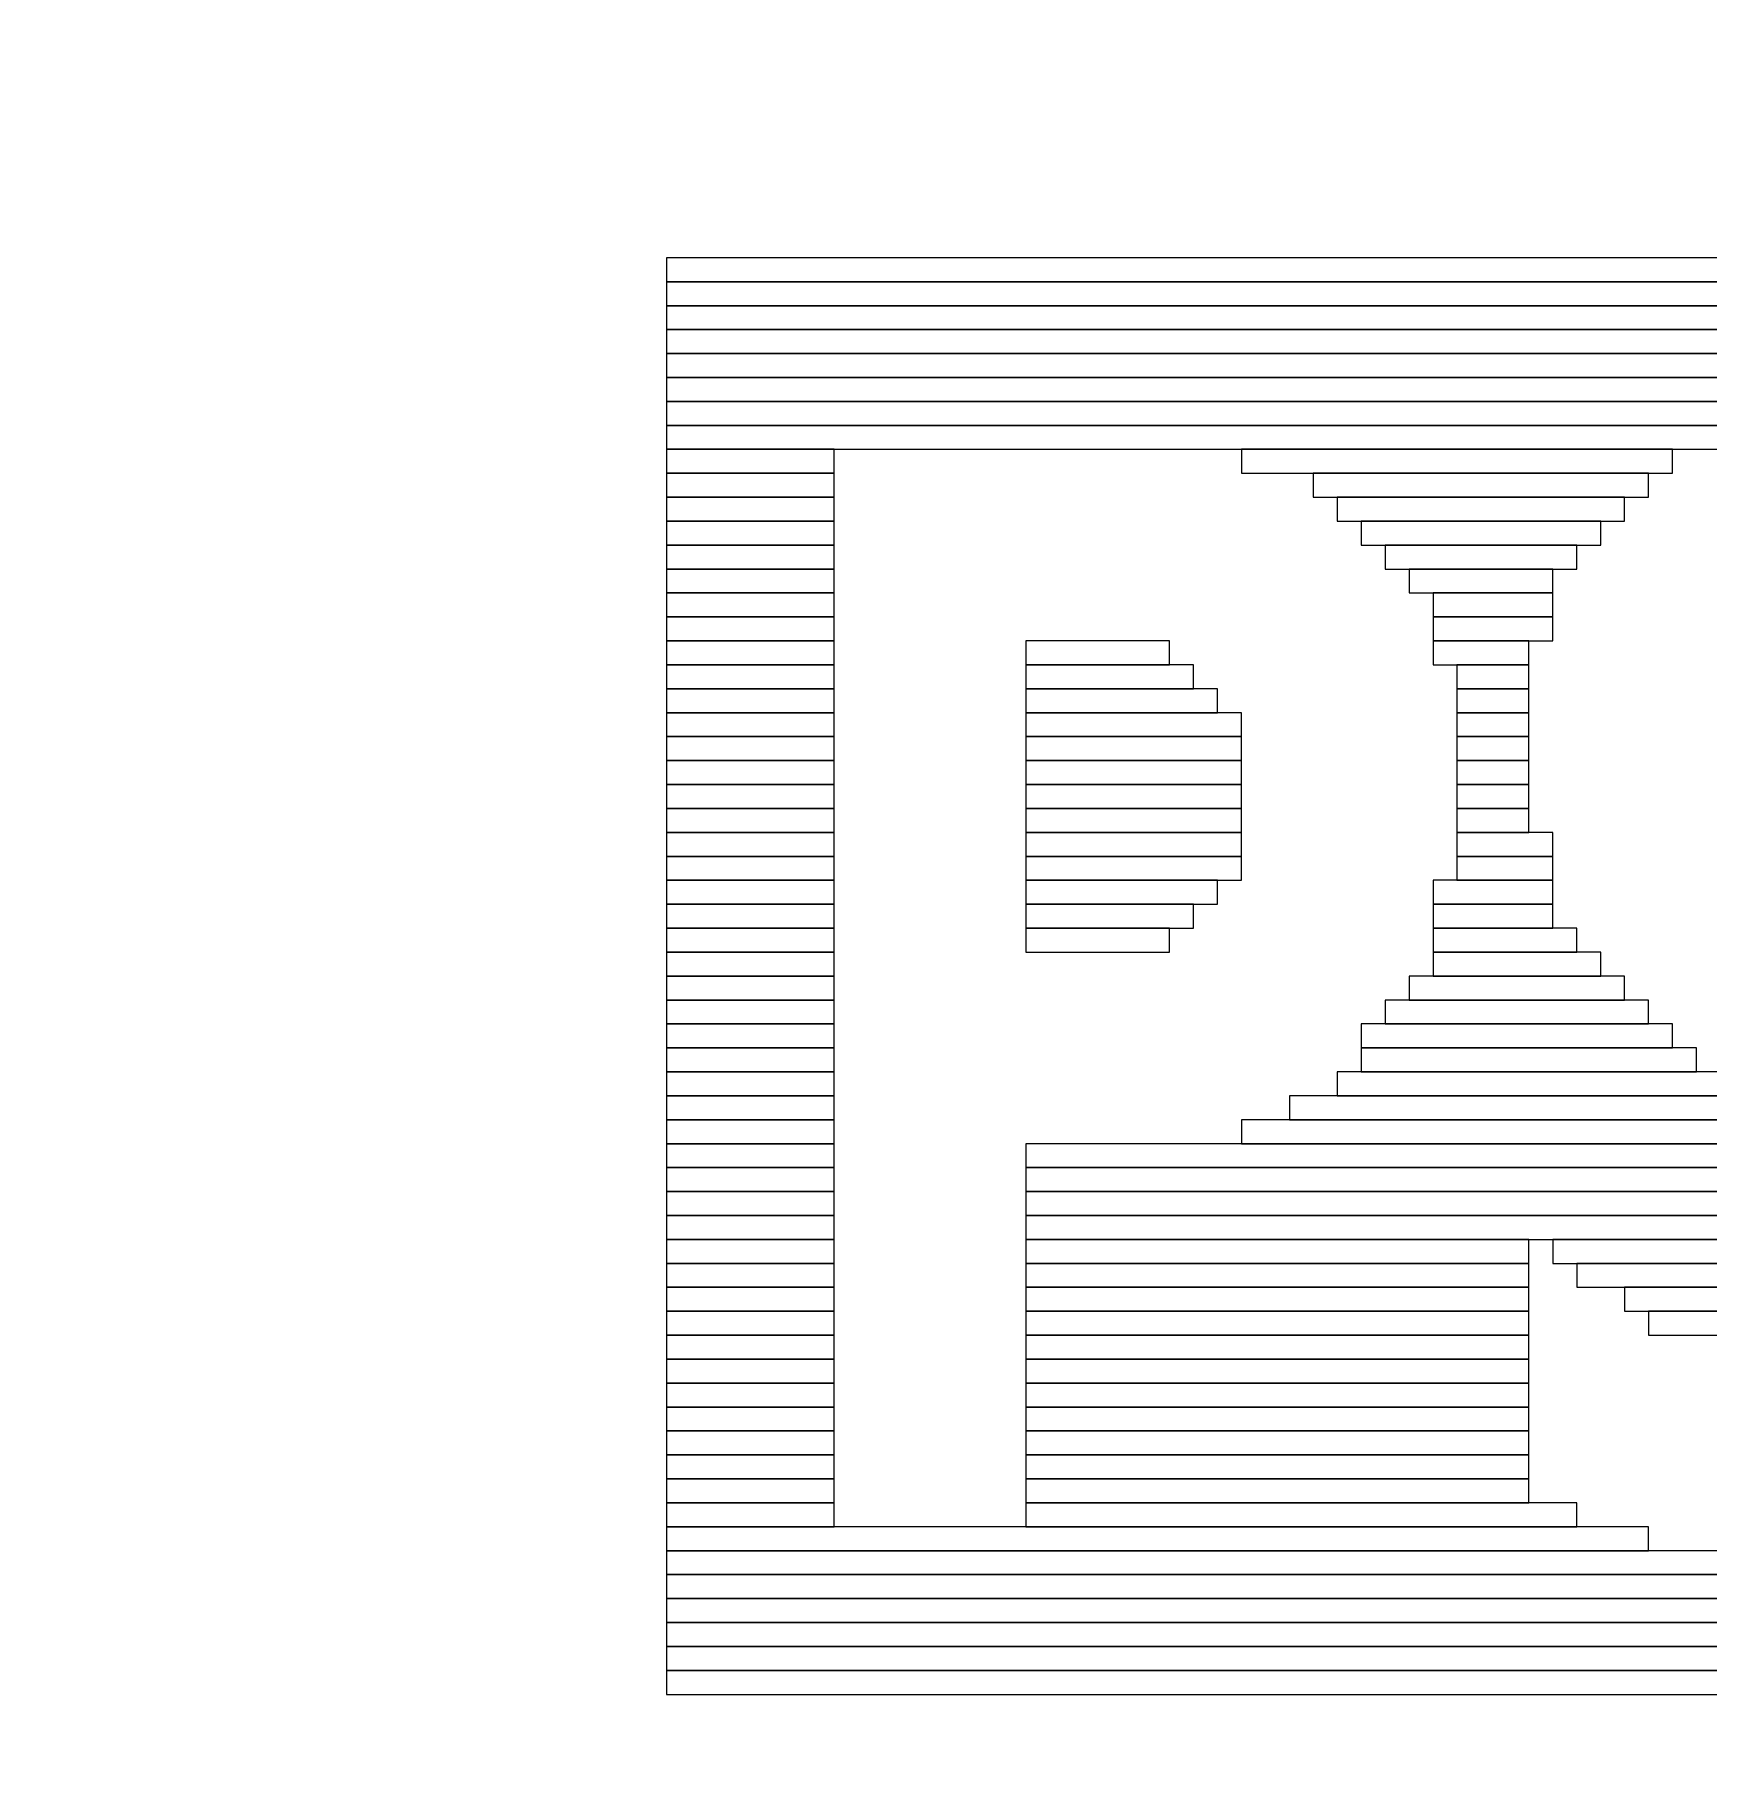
# Model space of a CAD drawing. Header units: millimetres. Extents: x -86 to 67, y -55 to 52.
# Drawn here: x -21.005 to -19.229, y -42.717 to -40.887 of the extents above; entities that cross this region are included whole.
import ezdxf

# ---------------------------------------------------------------- set-up
doc = ezdxf.new("R2010")
doc.units = ezdxf.units.MM
doc.header["$MEASUREMENT"] = 0
doc.layers.add('BG_OUTLINE', color=7, linetype='Continuous')
doc.layers.add('MA_PEN3', color=7, linetype='Continuous')

msp = doc.modelspace()

# ---------------------------------------------------------------- linework, layer by layer
at = {"layer": 'BG_OUTLINE', "color": 3, "lineweight": 9}
msp.add_open_spline([(-60.0926, 34.7331), (-60.0926, 34.7331), (63.7724, 34.7331), (63.7724, 34.7331), (63.7724, 34.7331), (64.585, 34.7336), (65.3646, 34.4113), (65.9396, 33.837), (65.9396, 33.837), (66.5146, 33.2627), (66.8379, 32.4797), (66.8384, 31.667), (66.8384, 31.667), (66.8384, 31.667), (66.8412, -52.28), (66.8412, -52.28), (66.8412, -52.28), (66.8412, -52.28), (66.8384, -52.1933), (66.8384, -52.1933), (66.8384, -52.1933), (66.8389, -53.006), (66.5166, -53.7856), (65.9424, -54.3606), (65.9424, -54.3606), (65.3681, -54.9356), (64.585, -55.2589), (63.7724, -55.2594), (63.7724, -55.2594), (63.7724, -55.2594), (-60.1869, -55.2594), (-60.1869, -55.2594), (-60.1869, -55.2594), (-60.1869, -55.2594), (-60.0853, -55.2518), (-60.0853, -55.2518), (-60.0853, -55.2518), (-60.8979, -55.2523), (-61.6775, -54.9299), (-62.2525, -54.3557), (-62.2525, -54.3557), (-62.8275, -53.7814), (-63.1508, -52.9984), (-63.1513, -52.1857), (-63.1513, -52.1857), (-63.1513, -52.1857), (-63.1587, 31.667), (-63.1587, 31.667), (-63.1587, 31.667), (-63.1592, 32.4797), (-62.8369, 33.2593), (-62.2626, 33.8343), (-62.2626, 33.8343), (-61.6883, 34.4093), (-60.9053, 34.7326), (-60.0926, 34.7331)], degree=3, knots=[0, 0, 0, 0, 0.071429, 0.071429, 0.071429, 0.071429, 0.142857, 0.142857, 0.142857, 0.142857, 0.214286, 0.214286, 0.214286, 0.214286, 0.285714, 0.285714, 0.285714, 0.285714, 0.357143, 0.357143, 0.357143, 0.357143, 0.428571, 0.428571, 0.428571, 0.428571, 0.5, 0.5, 0.5, 0.5, 0.571429, 0.571429, 0.571429, 0.571429, 0.642857, 0.642857, 0.642857, 0.642857, 0.714286, 0.714286, 0.714286, 0.714286, 0.785714, 0.785714, 0.785714, 0.785714, 0.857143, 0.857143, 0.857143, 0.857143, 0.928571, 0.928571, 0.928571, 0.928571, 1, 1, 1, 1], dxfattribs=at)
at = {"layer": 'MA_PEN3', "color": 5, "lineweight": 9}
for points in [[(-20.3343, -41.1497), (-20.3343, -41.1497), (-20.3343, -41.1243), (-20.3343, -41.1243), (-20.3343, -41.1243), (-20.3343, -41.1243), (-15.2797, -41.1243), (-15.2797, -41.1243), (-15.2797, -41.1243), (-15.2797, -41.1243), (-15.2797, -41.1497), (-15.2797, -41.1497), (-15.2797, -41.1497), (-15.2797, -41.1497), (-20.3343, -41.1497), (-20.3343, -41.1497)], [(-20.3343, -41.1751), (-20.3343, -41.1751), (-20.3343, -41.1497), (-20.3343, -41.1497), (-20.3343, -41.1497), (-20.3343, -41.1497), (-15.2797, -41.1497), (-15.2797, -41.1497), (-15.2797, -41.1497), (-15.2797, -41.1497), (-15.2797, -41.1751), (-15.2797, -41.1751), (-15.2797, -41.1751), (-15.2797, -41.1751), (-20.3343, -41.1751), (-20.3343, -41.1751)], [(-20.3343, -41.2005), (-20.3343, -41.2005), (-20.3343, -41.1751), (-20.3343, -41.1751), (-20.3343, -41.1751), (-20.3343, -41.1751), (-15.2797, -41.1751), (-15.2797, -41.1751), (-15.2797, -41.1751), (-15.2797, -41.1751), (-15.2797, -41.2005), (-15.2797, -41.2005), (-15.2797, -41.2005), (-15.2797, -41.2005), (-20.3343, -41.2005), (-20.3343, -41.2005)], [(-20.3343, -41.2259), (-20.3343, -41.2259), (-20.3343, -41.2005), (-20.3343, -41.2005), (-20.3343, -41.2005), (-20.3343, -41.2005), (-15.2797, -41.2005), (-15.2797, -41.2005), (-15.2797, -41.2005), (-15.2797, -41.2005), (-15.2797, -41.2259), (-15.2797, -41.2259), (-15.2797, -41.2259), (-15.2797, -41.2259), (-20.3343, -41.2259), (-20.3343, -41.2259)], [(-20.3343, -41.2513), (-20.3343, -41.2513), (-20.3343, -41.2259), (-20.3343, -41.2259), (-20.3343, -41.2259), (-20.3343, -41.2259), (-15.2797, -41.2259), (-15.2797, -41.2259), (-15.2797, -41.2259), (-15.2797, -41.2259), (-15.2797, -41.2513), (-15.2797, -41.2513), (-15.2797, -41.2513), (-15.2797, -41.2513), (-20.3343, -41.2513), (-20.3343, -41.2513)], [(-20.3343, -41.2767), (-20.3343, -41.2767), (-20.3343, -41.2513), (-20.3343, -41.2513), (-20.3343, -41.2513), (-20.3343, -41.2513), (-15.2797, -41.2513), (-15.2797, -41.2513), (-15.2797, -41.2513), (-15.2797, -41.2513), (-15.2797, -41.2767), (-15.2797, -41.2767), (-15.2797, -41.2767), (-15.2797, -41.2767), (-20.3343, -41.2767), (-20.3343, -41.2767)], [(-20.3343, -41.3021), (-20.3343, -41.3021), (-20.3343, -41.2767), (-20.3343, -41.2767), (-20.3343, -41.2767), (-20.3343, -41.2767), (-15.2797, -41.2767), (-15.2797, -41.2767), (-15.2797, -41.2767), (-15.2797, -41.2767), (-15.2797, -41.3021), (-15.2797, -41.3021), (-15.2797, -41.3021), (-15.2797, -41.3021), (-20.3343, -41.3021), (-20.3343, -41.3021)], [(-20.3343, -41.3275), (-20.3343, -41.3275), (-20.3343, -41.3021), (-20.3343, -41.3021), (-20.3343, -41.3021), (-20.3343, -41.3021), (-19.1913, -41.3021), (-19.1913, -41.3021), (-19.1913, -41.3021), (-19.1913, -41.3021), (-19.1913, -41.3275), (-19.1913, -41.3275), (-19.1913, -41.3275), (-19.1913, -41.3275), (-20.3343, -41.3275), (-20.3343, -41.3275)], [(-20.3343, -41.3529), (-20.3343, -41.3529), (-20.3343, -41.3275), (-20.3343, -41.3275), (-20.3343, -41.3275), (-20.3343, -41.3275), (-20.1565, -41.3275), (-20.1565, -41.3275), (-20.1565, -41.3275), (-20.1565, -41.3275), (-20.1565, -41.3529), (-20.1565, -41.3529), (-20.1565, -41.3529), (-20.1565, -41.3529), (-20.3343, -41.3529), (-20.3343, -41.3529)], [(-19.7247, -41.3529), (-19.7247, -41.3529), (-19.7247, -41.3275), (-19.7247, -41.3275), (-19.7247, -41.3275), (-19.7247, -41.3275), (-19.2675, -41.3275), (-19.2675, -41.3275), (-19.2675, -41.3275), (-19.2675, -41.3275), (-19.2675, -41.3529), (-19.2675, -41.3529), (-19.2675, -41.3529), (-19.2675, -41.3529), (-19.7247, -41.3529), (-19.7247, -41.3529)], [(-20.3343, -41.3783), (-20.3343, -41.3783), (-20.3343, -41.3529), (-20.3343, -41.3529), (-20.3343, -41.3529), (-20.3343, -41.3529), (-20.1565, -41.3529), (-20.1565, -41.3529), (-20.1565, -41.3529), (-20.1565, -41.3529), (-20.1565, -41.3783), (-20.1565, -41.3783), (-20.1565, -41.3783), (-20.1565, -41.3783), (-20.3343, -41.3783), (-20.3343, -41.3783)], [(-19.6485, -41.3783), (-19.6485, -41.3783), (-19.6485, -41.3529), (-19.6485, -41.3529), (-19.6485, -41.3529), (-19.6485, -41.3529), (-19.2929, -41.3529), (-19.2929, -41.3529), (-19.2929, -41.3529), (-19.2929, -41.3529), (-19.2929, -41.3783), (-19.2929, -41.3783), (-19.2929, -41.3783), (-19.2929, -41.3783), (-19.6485, -41.3783), (-19.6485, -41.3783)], [(-20.3343, -41.4037), (-20.3343, -41.4037), (-20.3343, -41.3783), (-20.3343, -41.3783), (-20.3343, -41.3783), (-20.3343, -41.3783), (-20.1565, -41.3783), (-20.1565, -41.3783), (-20.1565, -41.3783), (-20.1565, -41.3783), (-20.1565, -41.4037), (-20.1565, -41.4037), (-20.1565, -41.4037), (-20.1565, -41.4037), (-20.3343, -41.4037), (-20.3343, -41.4037)], [(-19.6231, -41.4037), (-19.6231, -41.4037), (-19.6231, -41.3783), (-19.6231, -41.3783), (-19.6231, -41.3783), (-19.6231, -41.3783), (-19.3183, -41.3783), (-19.3183, -41.3783), (-19.3183, -41.3783), (-19.3183, -41.3783), (-19.3183, -41.4037), (-19.3183, -41.4037), (-19.3183, -41.4037), (-19.3183, -41.4037), (-19.6231, -41.4037), (-19.6231, -41.4037)], [(-20.3343, -41.4291), (-20.3343, -41.4291), (-20.3343, -41.4037), (-20.3343, -41.4037), (-20.3343, -41.4037), (-20.3343, -41.4037), (-20.1565, -41.4037), (-20.1565, -41.4037), (-20.1565, -41.4037), (-20.1565, -41.4037), (-20.1565, -41.4291), (-20.1565, -41.4291), (-20.1565, -41.4291), (-20.1565, -41.4291), (-20.3343, -41.4291), (-20.3343, -41.4291)], [(-19.5977, -41.4291), (-19.5977, -41.4291), (-19.5977, -41.4037), (-19.5977, -41.4037), (-19.5977, -41.4037), (-19.5977, -41.4037), (-19.3437, -41.4037), (-19.3437, -41.4037), (-19.3437, -41.4037), (-19.3437, -41.4037), (-19.3437, -41.4291), (-19.3437, -41.4291), (-19.3437, -41.4291), (-19.3437, -41.4291), (-19.5977, -41.4291), (-19.5977, -41.4291)], [(-20.3343, -41.4545), (-20.3343, -41.4545), (-20.3343, -41.4291), (-20.3343, -41.4291), (-20.3343, -41.4291), (-20.3343, -41.4291), (-20.1565, -41.4291), (-20.1565, -41.4291), (-20.1565, -41.4291), (-20.1565, -41.4291), (-20.1565, -41.4545), (-20.1565, -41.4545), (-20.1565, -41.4545), (-20.1565, -41.4545), (-20.3343, -41.4545), (-20.3343, -41.4545)], [(-19.5723, -41.4545), (-19.5723, -41.4545), (-19.5723, -41.4291), (-19.5723, -41.4291), (-19.5723, -41.4291), (-19.5723, -41.4291), (-19.3691, -41.4291), (-19.3691, -41.4291), (-19.3691, -41.4291), (-19.3691, -41.4291), (-19.3691, -41.4545), (-19.3691, -41.4545), (-19.3691, -41.4545), (-19.3691, -41.4545), (-19.5723, -41.4545), (-19.5723, -41.4545)], [(-20.3343, -41.4799), (-20.3343, -41.4799), (-20.3343, -41.4545), (-20.3343, -41.4545), (-20.3343, -41.4545), (-20.3343, -41.4545), (-20.1565, -41.4545), (-20.1565, -41.4545), (-20.1565, -41.4545), (-20.1565, -41.4545), (-20.1565, -41.4799), (-20.1565, -41.4799), (-20.1565, -41.4799), (-20.1565, -41.4799), (-20.3343, -41.4799), (-20.3343, -41.4799)], [(-19.5469, -41.4799), (-19.5469, -41.4799), (-19.5469, -41.4545), (-19.5469, -41.4545), (-19.5469, -41.4545), (-19.5469, -41.4545), (-19.3945, -41.4545), (-19.3945, -41.4545), (-19.3945, -41.4545), (-19.3945, -41.4545), (-19.3945, -41.4799), (-19.3945, -41.4799), (-19.3945, -41.4799), (-19.3945, -41.4799), (-19.5469, -41.4799), (-19.5469, -41.4799)], [(-20.3343, -41.5053), (-20.3343, -41.5053), (-20.3343, -41.4799), (-20.3343, -41.4799), (-20.3343, -41.4799), (-20.3343, -41.4799), (-20.1565, -41.4799), (-20.1565, -41.4799), (-20.1565, -41.4799), (-20.1565, -41.4799), (-20.1565, -41.5053), (-20.1565, -41.5053), (-20.1565, -41.5053), (-20.1565, -41.5053), (-20.3343, -41.5053), (-20.3343, -41.5053)], [(-19.5215, -41.5053), (-19.5215, -41.5053), (-19.5215, -41.4799), (-19.5215, -41.4799), (-19.5215, -41.4799), (-19.5215, -41.4799), (-19.3945, -41.4799), (-19.3945, -41.4799), (-19.3945, -41.4799), (-19.3945, -41.4799), (-19.3945, -41.5053), (-19.3945, -41.5053), (-19.3945, -41.5053), (-19.3945, -41.5053), (-19.5215, -41.5053), (-19.5215, -41.5053)], [(-20.3343, -41.5307), (-20.3343, -41.5307), (-20.3343, -41.5053), (-20.3343, -41.5053), (-20.3343, -41.5053), (-20.3343, -41.5053), (-20.1565, -41.5053), (-20.1565, -41.5053), (-20.1565, -41.5053), (-20.1565, -41.5053), (-20.1565, -41.5307), (-20.1565, -41.5307), (-20.1565, -41.5307), (-20.1565, -41.5307), (-20.3343, -41.5307), (-20.3343, -41.5307)], [(-19.5215, -41.5307), (-19.5215, -41.5307), (-19.5215, -41.5053), (-19.5215, -41.5053), (-19.5215, -41.5053), (-19.5215, -41.5053), (-19.3945, -41.5053), (-19.3945, -41.5053), (-19.3945, -41.5053), (-19.3945, -41.5053), (-19.3945, -41.5307), (-19.3945, -41.5307), (-19.3945, -41.5307), (-19.3945, -41.5307), (-19.5215, -41.5307), (-19.5215, -41.5307)], [(-20.3343, -41.5561), (-20.3343, -41.5561), (-20.3343, -41.5307), (-20.3343, -41.5307), (-20.3343, -41.5307), (-20.3343, -41.5307), (-20.1565, -41.5307), (-20.1565, -41.5307), (-20.1565, -41.5307), (-20.1565, -41.5307), (-20.1565, -41.5561), (-20.1565, -41.5561), (-20.1565, -41.5561), (-20.1565, -41.5561), (-20.3343, -41.5561), (-20.3343, -41.5561)], [(-19.9533, -41.5561), (-19.9533, -41.5561), (-19.9533, -41.5307), (-19.9533, -41.5307), (-19.9533, -41.5307), (-19.9533, -41.5307), (-19.8009, -41.5307), (-19.8009, -41.5307), (-19.8009, -41.5307), (-19.8009, -41.5307), (-19.8009, -41.5561), (-19.8009, -41.5561), (-19.8009, -41.5561), (-19.8009, -41.5561), (-19.9533, -41.5561), (-19.9533, -41.5561)], [(-19.5215, -41.5561), (-19.5215, -41.5561), (-19.5215, -41.5307), (-19.5215, -41.5307), (-19.5215, -41.5307), (-19.5215, -41.5307), (-19.4199, -41.5307), (-19.4199, -41.5307), (-19.4199, -41.5307), (-19.4199, -41.5307), (-19.4199, -41.5561), (-19.4199, -41.5561), (-19.4199, -41.5561), (-19.4199, -41.5561), (-19.5215, -41.5561), (-19.5215, -41.5561)], [(-20.3343, -41.5815), (-20.3343, -41.5815), (-20.3343, -41.5561), (-20.3343, -41.5561), (-20.3343, -41.5561), (-20.3343, -41.5561), (-20.1565, -41.5561), (-20.1565, -41.5561), (-20.1565, -41.5561), (-20.1565, -41.5561), (-20.1565, -41.5815), (-20.1565, -41.5815), (-20.1565, -41.5815), (-20.1565, -41.5815), (-20.3343, -41.5815), (-20.3343, -41.5815)], [(-19.9533, -41.5815), (-19.9533, -41.5815), (-19.9533, -41.5561), (-19.9533, -41.5561), (-19.9533, -41.5561), (-19.9533, -41.5561), (-19.7755, -41.5561), (-19.7755, -41.5561), (-19.7755, -41.5561), (-19.7755, -41.5561), (-19.7755, -41.5815), (-19.7755, -41.5815), (-19.7755, -41.5815), (-19.7755, -41.5815), (-19.9533, -41.5815), (-19.9533, -41.5815)], [(-19.4961, -41.5815), (-19.4961, -41.5815), (-19.4961, -41.5561), (-19.4961, -41.5561), (-19.4961, -41.5561), (-19.4961, -41.5561), (-19.4199, -41.5561), (-19.4199, -41.5561), (-19.4199, -41.5561), (-19.4199, -41.5561), (-19.4199, -41.5815), (-19.4199, -41.5815), (-19.4199, -41.5815), (-19.4199, -41.5815), (-19.4961, -41.5815), (-19.4961, -41.5815)], [(-20.3343, -41.6069), (-20.3343, -41.6069), (-20.3343, -41.5815), (-20.3343, -41.5815), (-20.3343, -41.5815), (-20.3343, -41.5815), (-20.1565, -41.5815), (-20.1565, -41.5815), (-20.1565, -41.5815), (-20.1565, -41.5815), (-20.1565, -41.6069), (-20.1565, -41.6069), (-20.1565, -41.6069), (-20.1565, -41.6069), (-20.3343, -41.6069), (-20.3343, -41.6069)], [(-19.9533, -41.6069), (-19.9533, -41.6069), (-19.9533, -41.5815), (-19.9533, -41.5815), (-19.9533, -41.5815), (-19.9533, -41.5815), (-19.7501, -41.5815), (-19.7501, -41.5815), (-19.7501, -41.5815), (-19.7501, -41.5815), (-19.7501, -41.6069), (-19.7501, -41.6069), (-19.7501, -41.6069), (-19.7501, -41.6069), (-19.9533, -41.6069), (-19.9533, -41.6069)], [(-19.4961, -41.6069), (-19.4961, -41.6069), (-19.4961, -41.5815), (-19.4961, -41.5815), (-19.4961, -41.5815), (-19.4961, -41.5815), (-19.4199, -41.5815), (-19.4199, -41.5815), (-19.4199, -41.5815), (-19.4199, -41.5815), (-19.4199, -41.6069), (-19.4199, -41.6069), (-19.4199, -41.6069), (-19.4199, -41.6069), (-19.4961, -41.6069), (-19.4961, -41.6069)], [(-20.3343, -41.6323), (-20.3343, -41.6323), (-20.3343, -41.6069), (-20.3343, -41.6069), (-20.3343, -41.6069), (-20.3343, -41.6069), (-20.1565, -41.6069), (-20.1565, -41.6069), (-20.1565, -41.6069), (-20.1565, -41.6069), (-20.1565, -41.6323), (-20.1565, -41.6323), (-20.1565, -41.6323), (-20.1565, -41.6323), (-20.3343, -41.6323), (-20.3343, -41.6323)], [(-19.9533, -41.6323), (-19.9533, -41.6323), (-19.9533, -41.6069), (-19.9533, -41.6069), (-19.9533, -41.6069), (-19.9533, -41.6069), (-19.7247, -41.6069), (-19.7247, -41.6069), (-19.7247, -41.6069), (-19.7247, -41.6069), (-19.7247, -41.6323), (-19.7247, -41.6323), (-19.7247, -41.6323), (-19.7247, -41.6323), (-19.9533, -41.6323), (-19.9533, -41.6323)], [(-19.4961, -41.6323), (-19.4961, -41.6323), (-19.4961, -41.6069), (-19.4961, -41.6069), (-19.4961, -41.6069), (-19.4961, -41.6069), (-19.4199, -41.6069), (-19.4199, -41.6069), (-19.4199, -41.6069), (-19.4199, -41.6069), (-19.4199, -41.6323), (-19.4199, -41.6323), (-19.4199, -41.6323), (-19.4199, -41.6323), (-19.4961, -41.6323), (-19.4961, -41.6323)], [(-20.3343, -41.6577), (-20.3343, -41.6577), (-20.3343, -41.6323), (-20.3343, -41.6323), (-20.3343, -41.6323), (-20.3343, -41.6323), (-20.1565, -41.6323), (-20.1565, -41.6323), (-20.1565, -41.6323), (-20.1565, -41.6323), (-20.1565, -41.6577), (-20.1565, -41.6577), (-20.1565, -41.6577), (-20.1565, -41.6577), (-20.3343, -41.6577), (-20.3343, -41.6577)], [(-19.9533, -41.6577), (-19.9533, -41.6577), (-19.9533, -41.6323), (-19.9533, -41.6323), (-19.9533, -41.6323), (-19.9533, -41.6323), (-19.7247, -41.6323), (-19.7247, -41.6323), (-19.7247, -41.6323), (-19.7247, -41.6323), (-19.7247, -41.6577), (-19.7247, -41.6577), (-19.7247, -41.6577), (-19.7247, -41.6577), (-19.9533, -41.6577), (-19.9533, -41.6577)], [(-19.4961, -41.6577), (-19.4961, -41.6577), (-19.4961, -41.6323), (-19.4961, -41.6323), (-19.4961, -41.6323), (-19.4961, -41.6323), (-19.4199, -41.6323), (-19.4199, -41.6323), (-19.4199, -41.6323), (-19.4199, -41.6323), (-19.4199, -41.6577), (-19.4199, -41.6577), (-19.4199, -41.6577), (-19.4199, -41.6577), (-19.4961, -41.6577), (-19.4961, -41.6577)], [(-20.3343, -41.6831), (-20.3343, -41.6831), (-20.3343, -41.6577), (-20.3343, -41.6577), (-20.3343, -41.6577), (-20.3343, -41.6577), (-20.1565, -41.6577), (-20.1565, -41.6577), (-20.1565, -41.6577), (-20.1565, -41.6577), (-20.1565, -41.6831), (-20.1565, -41.6831), (-20.1565, -41.6831), (-20.1565, -41.6831), (-20.3343, -41.6831), (-20.3343, -41.6831)], [(-19.9533, -41.6831), (-19.9533, -41.6831), (-19.9533, -41.6577), (-19.9533, -41.6577), (-19.9533, -41.6577), (-19.9533, -41.6577), (-19.7247, -41.6577), (-19.7247, -41.6577), (-19.7247, -41.6577), (-19.7247, -41.6577), (-19.7247, -41.6831), (-19.7247, -41.6831), (-19.7247, -41.6831), (-19.7247, -41.6831), (-19.9533, -41.6831), (-19.9533, -41.6831)], [(-19.4961, -41.6831), (-19.4961, -41.6831), (-19.4961, -41.6577), (-19.4961, -41.6577), (-19.4961, -41.6577), (-19.4961, -41.6577), (-19.4199, -41.6577), (-19.4199, -41.6577), (-19.4199, -41.6577), (-19.4199, -41.6577), (-19.4199, -41.6831), (-19.4199, -41.6831), (-19.4199, -41.6831), (-19.4199, -41.6831), (-19.4961, -41.6831), (-19.4961, -41.6831)], [(-20.3343, -41.7085), (-20.3343, -41.7085), (-20.3343, -41.6831), (-20.3343, -41.6831), (-20.3343, -41.6831), (-20.3343, -41.6831), (-20.1565, -41.6831), (-20.1565, -41.6831), (-20.1565, -41.6831), (-20.1565, -41.6831), (-20.1565, -41.7085), (-20.1565, -41.7085), (-20.1565, -41.7085), (-20.1565, -41.7085), (-20.3343, -41.7085), (-20.3343, -41.7085)], [(-19.9533, -41.7085), (-19.9533, -41.7085), (-19.9533, -41.6831), (-19.9533, -41.6831), (-19.9533, -41.6831), (-19.9533, -41.6831), (-19.7247, -41.6831), (-19.7247, -41.6831), (-19.7247, -41.6831), (-19.7247, -41.6831), (-19.7247, -41.7085), (-19.7247, -41.7085), (-19.7247, -41.7085), (-19.7247, -41.7085), (-19.9533, -41.7085), (-19.9533, -41.7085)], [(-19.4961, -41.7085), (-19.4961, -41.7085), (-19.4961, -41.6831), (-19.4961, -41.6831), (-19.4961, -41.6831), (-19.4961, -41.6831), (-19.4199, -41.6831), (-19.4199, -41.6831), (-19.4199, -41.6831), (-19.4199, -41.6831), (-19.4199, -41.7085), (-19.4199, -41.7085), (-19.4199, -41.7085), (-19.4199, -41.7085), (-19.4961, -41.7085), (-19.4961, -41.7085)], [(-20.3343, -41.7339), (-20.3343, -41.7339), (-20.3343, -41.7085), (-20.3343, -41.7085), (-20.3343, -41.7085), (-20.3343, -41.7085), (-20.1565, -41.7085), (-20.1565, -41.7085), (-20.1565, -41.7085), (-20.1565, -41.7085), (-20.1565, -41.7339), (-20.1565, -41.7339), (-20.1565, -41.7339), (-20.1565, -41.7339), (-20.3343, -41.7339), (-20.3343, -41.7339)], [(-19.9533, -41.7339), (-19.9533, -41.7339), (-19.9533, -41.7085), (-19.9533, -41.7085), (-19.9533, -41.7085), (-19.9533, -41.7085), (-19.7247, -41.7085), (-19.7247, -41.7085), (-19.7247, -41.7085), (-19.7247, -41.7085), (-19.7247, -41.7339), (-19.7247, -41.7339), (-19.7247, -41.7339), (-19.7247, -41.7339), (-19.9533, -41.7339), (-19.9533, -41.7339)], [(-19.4961, -41.7339), (-19.4961, -41.7339), (-19.4961, -41.7085), (-19.4961, -41.7085), (-19.4961, -41.7085), (-19.4961, -41.7085), (-19.4199, -41.7085), (-19.4199, -41.7085), (-19.4199, -41.7085), (-19.4199, -41.7085), (-19.4199, -41.7339), (-19.4199, -41.7339), (-19.4199, -41.7339), (-19.4199, -41.7339), (-19.4961, -41.7339), (-19.4961, -41.7339)], [(-20.3343, -41.7593), (-20.3343, -41.7593), (-20.3343, -41.7339), (-20.3343, -41.7339), (-20.3343, -41.7339), (-20.3343, -41.7339), (-20.1565, -41.7339), (-20.1565, -41.7339), (-20.1565, -41.7339), (-20.1565, -41.7339), (-20.1565, -41.7593), (-20.1565, -41.7593), (-20.1565, -41.7593), (-20.1565, -41.7593), (-20.3343, -41.7593), (-20.3343, -41.7593)], [(-19.9533, -41.7593), (-19.9533, -41.7593), (-19.9533, -41.7339), (-19.9533, -41.7339), (-19.9533, -41.7339), (-19.9533, -41.7339), (-19.7247, -41.7339), (-19.7247, -41.7339), (-19.7247, -41.7339), (-19.7247, -41.7339), (-19.7247, -41.7593), (-19.7247, -41.7593), (-19.7247, -41.7593), (-19.7247, -41.7593), (-19.9533, -41.7593), (-19.9533, -41.7593)], [(-19.4961, -41.7593), (-19.4961, -41.7593), (-19.4961, -41.7339), (-19.4961, -41.7339), (-19.4961, -41.7339), (-19.4961, -41.7339), (-19.3945, -41.7339), (-19.3945, -41.7339), (-19.3945, -41.7339), (-19.3945, -41.7339), (-19.3945, -41.7593), (-19.3945, -41.7593), (-19.3945, -41.7593), (-19.3945, -41.7593), (-19.4961, -41.7593), (-19.4961, -41.7593)], [(-20.3343, -41.7847), (-20.3343, -41.7847), (-20.3343, -41.7593), (-20.3343, -41.7593), (-20.3343, -41.7593), (-20.3343, -41.7593), (-20.1565, -41.7593), (-20.1565, -41.7593), (-20.1565, -41.7593), (-20.1565, -41.7593), (-20.1565, -41.7847), (-20.1565, -41.7847), (-20.1565, -41.7847), (-20.1565, -41.7847), (-20.3343, -41.7847), (-20.3343, -41.7847)], [(-19.9533, -41.7847), (-19.9533, -41.7847), (-19.9533, -41.7593), (-19.9533, -41.7593), (-19.9533, -41.7593), (-19.9533, -41.7593), (-19.7247, -41.7593), (-19.7247, -41.7593), (-19.7247, -41.7593), (-19.7247, -41.7593), (-19.7247, -41.7847), (-19.7247, -41.7847), (-19.7247, -41.7847), (-19.7247, -41.7847), (-19.9533, -41.7847), (-19.9533, -41.7847)], [(-19.4961, -41.7847), (-19.4961, -41.7847), (-19.4961, -41.7593), (-19.4961, -41.7593), (-19.4961, -41.7593), (-19.4961, -41.7593), (-19.3945, -41.7593), (-19.3945, -41.7593), (-19.3945, -41.7593), (-19.3945, -41.7593), (-19.3945, -41.7847), (-19.3945, -41.7847), (-19.3945, -41.7847), (-19.3945, -41.7847), (-19.4961, -41.7847), (-19.4961, -41.7847)], [(-20.3343, -41.8101), (-20.3343, -41.8101), (-20.3343, -41.7847), (-20.3343, -41.7847), (-20.3343, -41.7847), (-20.3343, -41.7847), (-20.1565, -41.7847), (-20.1565, -41.7847), (-20.1565, -41.7847), (-20.1565, -41.7847), (-20.1565, -41.8101), (-20.1565, -41.8101), (-20.1565, -41.8101), (-20.1565, -41.8101), (-20.3343, -41.8101), (-20.3343, -41.8101)], [(-19.9533, -41.8101), (-19.9533, -41.8101), (-19.9533, -41.7847), (-19.9533, -41.7847), (-19.9533, -41.7847), (-19.9533, -41.7847), (-19.7501, -41.7847), (-19.7501, -41.7847), (-19.7501, -41.7847), (-19.7501, -41.7847), (-19.7501, -41.8101), (-19.7501, -41.8101), (-19.7501, -41.8101), (-19.7501, -41.8101), (-19.9533, -41.8101), (-19.9533, -41.8101)], [(-19.5215, -41.8101), (-19.5215, -41.8101), (-19.5215, -41.7847), (-19.5215, -41.7847), (-19.5215, -41.7847), (-19.5215, -41.7847), (-19.3945, -41.7847), (-19.3945, -41.7847), (-19.3945, -41.7847), (-19.3945, -41.7847), (-19.3945, -41.8101), (-19.3945, -41.8101), (-19.3945, -41.8101), (-19.3945, -41.8101), (-19.5215, -41.8101), (-19.5215, -41.8101)], [(-20.3343, -41.8355), (-20.3343, -41.8355), (-20.3343, -41.8101), (-20.3343, -41.8101), (-20.3343, -41.8101), (-20.3343, -41.8101), (-20.1565, -41.8101), (-20.1565, -41.8101), (-20.1565, -41.8101), (-20.1565, -41.8101), (-20.1565, -41.8355), (-20.1565, -41.8355), (-20.1565, -41.8355), (-20.1565, -41.8355), (-20.3343, -41.8355), (-20.3343, -41.8355)], [(-19.9533, -41.8355), (-19.9533, -41.8355), (-19.9533, -41.8101), (-19.9533, -41.8101), (-19.9533, -41.8101), (-19.9533, -41.8101), (-19.7755, -41.8101), (-19.7755, -41.8101), (-19.7755, -41.8101), (-19.7755, -41.8101), (-19.7755, -41.8355), (-19.7755, -41.8355), (-19.7755, -41.8355), (-19.7755, -41.8355), (-19.9533, -41.8355), (-19.9533, -41.8355)], [(-19.5215, -41.8355), (-19.5215, -41.8355), (-19.5215, -41.8101), (-19.5215, -41.8101), (-19.5215, -41.8101), (-19.5215, -41.8101), (-19.3945, -41.8101), (-19.3945, -41.8101), (-19.3945, -41.8101), (-19.3945, -41.8101), (-19.3945, -41.8355), (-19.3945, -41.8355), (-19.3945, -41.8355), (-19.3945, -41.8355), (-19.5215, -41.8355), (-19.5215, -41.8355)], [(-20.3343, -41.8609), (-20.3343, -41.8609), (-20.3343, -41.8355), (-20.3343, -41.8355), (-20.3343, -41.8355), (-20.3343, -41.8355), (-20.1565, -41.8355), (-20.1565, -41.8355), (-20.1565, -41.8355), (-20.1565, -41.8355), (-20.1565, -41.8609), (-20.1565, -41.8609), (-20.1565, -41.8609), (-20.1565, -41.8609), (-20.3343, -41.8609), (-20.3343, -41.8609)], [(-19.9533, -41.8609), (-19.9533, -41.8609), (-19.9533, -41.8355), (-19.9533, -41.8355), (-19.9533, -41.8355), (-19.9533, -41.8355), (-19.8009, -41.8355), (-19.8009, -41.8355), (-19.8009, -41.8355), (-19.8009, -41.8355), (-19.8009, -41.8609), (-19.8009, -41.8609), (-19.8009, -41.8609), (-19.8009, -41.8609), (-19.9533, -41.8609), (-19.9533, -41.8609)], [(-19.5215, -41.8609), (-19.5215, -41.8609), (-19.5215, -41.8355), (-19.5215, -41.8355), (-19.5215, -41.8355), (-19.5215, -41.8355), (-19.3691, -41.8355), (-19.3691, -41.8355), (-19.3691, -41.8355), (-19.3691, -41.8355), (-19.3691, -41.8609), (-19.3691, -41.8609), (-19.3691, -41.8609), (-19.3691, -41.8609), (-19.5215, -41.8609), (-19.5215, -41.8609)], [(-20.3343, -41.8863), (-20.3343, -41.8863), (-20.3343, -41.8609), (-20.3343, -41.8609), (-20.3343, -41.8609), (-20.3343, -41.8609), (-20.1565, -41.8609), (-20.1565, -41.8609), (-20.1565, -41.8609), (-20.1565, -41.8609), (-20.1565, -41.8863), (-20.1565, -41.8863), (-20.1565, -41.8863), (-20.1565, -41.8863), (-20.3343, -41.8863), (-20.3343, -41.8863)], [(-19.5215, -41.8863), (-19.5215, -41.8863), (-19.5215, -41.8609), (-19.5215, -41.8609), (-19.5215, -41.8609), (-19.5215, -41.8609), (-19.3437, -41.8609), (-19.3437, -41.8609), (-19.3437, -41.8609), (-19.3437, -41.8609), (-19.3437, -41.8863), (-19.3437, -41.8863), (-19.3437, -41.8863), (-19.3437, -41.8863), (-19.5215, -41.8863), (-19.5215, -41.8863)], [(-20.3343, -41.9117), (-20.3343, -41.9117), (-20.3343, -41.8863), (-20.3343, -41.8863), (-20.3343, -41.8863), (-20.3343, -41.8863), (-20.1565, -41.8863), (-20.1565, -41.8863), (-20.1565, -41.8863), (-20.1565, -41.8863), (-20.1565, -41.9117), (-20.1565, -41.9117), (-20.1565, -41.9117), (-20.1565, -41.9117), (-20.3343, -41.9117), (-20.3343, -41.9117)], [(-19.5469, -41.9117), (-19.5469, -41.9117), (-19.5469, -41.8863), (-19.5469, -41.8863), (-19.5469, -41.8863), (-19.5469, -41.8863), (-19.3183, -41.8863), (-19.3183, -41.8863), (-19.3183, -41.8863), (-19.3183, -41.8863), (-19.3183, -41.9117), (-19.3183, -41.9117), (-19.3183, -41.9117), (-19.3183, -41.9117), (-19.5469, -41.9117), (-19.5469, -41.9117)], [(-20.3343, -41.9371), (-20.3343, -41.9371), (-20.3343, -41.9117), (-20.3343, -41.9117), (-20.3343, -41.9117), (-20.3343, -41.9117), (-20.1565, -41.9117), (-20.1565, -41.9117), (-20.1565, -41.9117), (-20.1565, -41.9117), (-20.1565, -41.9371), (-20.1565, -41.9371), (-20.1565, -41.9371), (-20.1565, -41.9371), (-20.3343, -41.9371), (-20.3343, -41.9371)], [(-19.5723, -41.9371), (-19.5723, -41.9371), (-19.5723, -41.9117), (-19.5723, -41.9117), (-19.5723, -41.9117), (-19.5723, -41.9117), (-19.2929, -41.9117), (-19.2929, -41.9117), (-19.2929, -41.9117), (-19.2929, -41.9117), (-19.2929, -41.9371), (-19.2929, -41.9371), (-19.2929, -41.9371), (-19.2929, -41.9371), (-19.5723, -41.9371), (-19.5723, -41.9371)], [(-20.3343, -41.9625), (-20.3343, -41.9625), (-20.3343, -41.9371), (-20.3343, -41.9371), (-20.3343, -41.9371), (-20.3343, -41.9371), (-20.1565, -41.9371), (-20.1565, -41.9371), (-20.1565, -41.9371), (-20.1565, -41.9371), (-20.1565, -41.9625), (-20.1565, -41.9625), (-20.1565, -41.9625), (-20.1565, -41.9625), (-20.3343, -41.9625), (-20.3343, -41.9625)], [(-19.5977, -41.9625), (-19.5977, -41.9625), (-19.5977, -41.9371), (-19.5977, -41.9371), (-19.5977, -41.9371), (-19.5977, -41.9371), (-19.2675, -41.9371), (-19.2675, -41.9371), (-19.2675, -41.9371), (-19.2675, -41.9371), (-19.2675, -41.9625), (-19.2675, -41.9625), (-19.2675, -41.9625), (-19.2675, -41.9625), (-19.5977, -41.9625), (-19.5977, -41.9625)], [(-20.3343, -41.9879), (-20.3343, -41.9879), (-20.3343, -41.9625), (-20.3343, -41.9625), (-20.3343, -41.9625), (-20.3343, -41.9625), (-20.1565, -41.9625), (-20.1565, -41.9625), (-20.1565, -41.9625), (-20.1565, -41.9625), (-20.1565, -41.9879), (-20.1565, -41.9879), (-20.1565, -41.9879), (-20.1565, -41.9879), (-20.3343, -41.9879), (-20.3343, -41.9879)], [(-19.5977, -41.9879), (-19.5977, -41.9879), (-19.5977, -41.9625), (-19.5977, -41.9625), (-19.5977, -41.9625), (-19.5977, -41.9625), (-19.2421, -41.9625), (-19.2421, -41.9625), (-19.2421, -41.9625), (-19.2421, -41.9625), (-19.2421, -41.9879), (-19.2421, -41.9879), (-19.2421, -41.9879), (-19.2421, -41.9879), (-19.5977, -41.9879), (-19.5977, -41.9879)], [(-20.3343, -42.0133), (-20.3343, -42.0133), (-20.3343, -41.9879), (-20.3343, -41.9879), (-20.3343, -41.9879), (-20.3343, -41.9879), (-20.1565, -41.9879), (-20.1565, -41.9879), (-20.1565, -41.9879), (-20.1565, -41.9879), (-20.1565, -42.0133), (-20.1565, -42.0133), (-20.1565, -42.0133), (-20.1565, -42.0133), (-20.3343, -42.0133), (-20.3343, -42.0133)], [(-19.6231, -42.0133), (-19.6231, -42.0133), (-19.6231, -41.9879), (-19.6231, -41.9879), (-19.6231, -41.9879), (-19.6231, -41.9879), (-19.1913, -41.9879), (-19.1913, -41.9879), (-19.1913, -41.9879), (-19.1913, -41.9879), (-19.1913, -42.0133), (-19.1913, -42.0133), (-19.1913, -42.0133), (-19.1913, -42.0133), (-19.6231, -42.0133), (-19.6231, -42.0133)], [(-20.3343, -42.0387), (-20.3343, -42.0387), (-20.3343, -42.0133), (-20.3343, -42.0133), (-20.3343, -42.0133), (-20.3343, -42.0133), (-20.1565, -42.0133), (-20.1565, -42.0133), (-20.1565, -42.0133), (-20.1565, -42.0133), (-20.1565, -42.0387), (-20.1565, -42.0387), (-20.1565, -42.0387), (-20.1565, -42.0387), (-20.3343, -42.0387), (-20.3343, -42.0387)], [(-19.6739, -42.0387), (-19.6739, -42.0387), (-19.6739, -42.0133), (-19.6739, -42.0133), (-19.6739, -42.0133), (-19.6739, -42.0133), (-19.0897, -42.0133), (-19.0897, -42.0133), (-19.0897, -42.0133), (-19.0897, -42.0133), (-19.0897, -42.0387), (-19.0897, -42.0387), (-19.0897, -42.0387), (-19.0897, -42.0387), (-19.6739, -42.0387), (-19.6739, -42.0387)], [(-20.3343, -42.0641), (-20.3343, -42.0641), (-20.3343, -42.0387), (-20.3343, -42.0387), (-20.3343, -42.0387), (-20.3343, -42.0387), (-20.1565, -42.0387), (-20.1565, -42.0387), (-20.1565, -42.0387), (-20.1565, -42.0387), (-20.1565, -42.0641), (-20.1565, -42.0641), (-20.1565, -42.0641), (-20.1565, -42.0641), (-20.3343, -42.0641), (-20.3343, -42.0641)], [(-19.7247, -42.0641), (-19.7247, -42.0641), (-19.7247, -42.0387), (-19.7247, -42.0387), (-19.7247, -42.0387), (-19.7247, -42.0387), (-19.0643, -42.0387), (-19.0643, -42.0387), (-19.0643, -42.0387), (-19.0643, -42.0387), (-19.0643, -42.0641), (-19.0643, -42.0641), (-19.0643, -42.0641), (-19.0643, -42.0641), (-19.7247, -42.0641), (-19.7247, -42.0641)], [(-20.3343, -42.0895), (-20.3343, -42.0895), (-20.3343, -42.0641), (-20.3343, -42.0641), (-20.3343, -42.0641), (-20.3343, -42.0641), (-20.1565, -42.0641), (-20.1565, -42.0641), (-20.1565, -42.0641), (-20.1565, -42.0641), (-20.1565, -42.0895), (-20.1565, -42.0895), (-20.1565, -42.0895), (-20.1565, -42.0895), (-20.3343, -42.0895), (-20.3343, -42.0895)], [(-19.9533, -42.0895), (-19.9533, -42.0895), (-19.9533, -42.0641), (-19.9533, -42.0641), (-19.9533, -42.0641), (-19.9533, -42.0641), (-19.0389, -42.0641), (-19.0389, -42.0641), (-19.0389, -42.0641), (-19.0389, -42.0641), (-19.0389, -42.0895), (-19.0389, -42.0895), (-19.0389, -42.0895), (-19.0389, -42.0895), (-19.9533, -42.0895), (-19.9533, -42.0895)], [(-20.3343, -42.1149), (-20.3343, -42.1149), (-20.3343, -42.0895), (-20.3343, -42.0895), (-20.3343, -42.0895), (-20.3343, -42.0895), (-20.1565, -42.0895), (-20.1565, -42.0895), (-20.1565, -42.0895), (-20.1565, -42.0895), (-20.1565, -42.1149), (-20.1565, -42.1149), (-20.1565, -42.1149), (-20.1565, -42.1149), (-20.3343, -42.1149), (-20.3343, -42.1149)], [(-19.9533, -42.1149), (-19.9533, -42.1149), (-19.9533, -42.0895), (-19.9533, -42.0895), (-19.9533, -42.0895), (-19.9533, -42.0895), (-19.0389, -42.0895), (-19.0389, -42.0895), (-19.0389, -42.0895), (-19.0389, -42.0895), (-19.0389, -42.1149), (-19.0389, -42.1149), (-19.0389, -42.1149), (-19.0389, -42.1149), (-19.9533, -42.1149), (-19.9533, -42.1149)], [(-20.3343, -42.1403), (-20.3343, -42.1403), (-20.3343, -42.1149), (-20.3343, -42.1149), (-20.3343, -42.1149), (-20.3343, -42.1149), (-20.1565, -42.1149), (-20.1565, -42.1149), (-20.1565, -42.1149), (-20.1565, -42.1149), (-20.1565, -42.1403), (-20.1565, -42.1403), (-20.1565, -42.1403), (-20.1565, -42.1403), (-20.3343, -42.1403), (-20.3343, -42.1403)], [(-19.9533, -42.1403), (-19.9533, -42.1403), (-19.9533, -42.1149), (-19.9533, -42.1149), (-19.9533, -42.1149), (-19.9533, -42.1149), (-19.0389, -42.1149), (-19.0389, -42.1149), (-19.0389, -42.1149), (-19.0389, -42.1149), (-19.0389, -42.1403), (-19.0389, -42.1403), (-19.0389, -42.1403), (-19.0389, -42.1403), (-19.9533, -42.1403), (-19.9533, -42.1403)], [(-20.3343, -42.1657), (-20.3343, -42.1657), (-20.3343, -42.1403), (-20.3343, -42.1403), (-20.3343, -42.1403), (-20.3343, -42.1403), (-20.1565, -42.1403), (-20.1565, -42.1403), (-20.1565, -42.1403), (-20.1565, -42.1403), (-20.1565, -42.1657), (-20.1565, -42.1657), (-20.1565, -42.1657), (-20.1565, -42.1657), (-20.3343, -42.1657), (-20.3343, -42.1657)], [(-19.9533, -42.1657), (-19.9533, -42.1657), (-19.9533, -42.1403), (-19.9533, -42.1403), (-19.9533, -42.1403), (-19.9533, -42.1403), (-19.0135, -42.1403), (-19.0135, -42.1403), (-19.0135, -42.1403), (-19.0135, -42.1403), (-19.0135, -42.1657), (-19.0135, -42.1657), (-19.0135, -42.1657), (-19.0135, -42.1657), (-19.9533, -42.1657), (-19.9533, -42.1657)], [(-20.3343, -42.1911), (-20.3343, -42.1911), (-20.3343, -42.1657), (-20.3343, -42.1657), (-20.3343, -42.1657), (-20.3343, -42.1657), (-20.1565, -42.1657), (-20.1565, -42.1657), (-20.1565, -42.1657), (-20.1565, -42.1657), (-20.1565, -42.1911), (-20.1565, -42.1911), (-20.1565, -42.1911), (-20.1565, -42.1911), (-20.3343, -42.1911), (-20.3343, -42.1911)], [(-19.9533, -42.1911), (-19.9533, -42.1911), (-19.9533, -42.1657), (-19.9533, -42.1657), (-19.9533, -42.1657), (-19.9533, -42.1657), (-19.4199, -42.1657), (-19.4199, -42.1657), (-19.4199, -42.1657), (-19.4199, -42.1657), (-19.4199, -42.1911), (-19.4199, -42.1911), (-19.4199, -42.1911), (-19.4199, -42.1911), (-19.9533, -42.1911), (-19.9533, -42.1911)], [(-19.3945, -42.1911), (-19.3945, -42.1911), (-19.3945, -42.1657), (-19.3945, -42.1657), (-19.3945, -42.1657), (-19.3945, -42.1657), (-19.0135, -42.1657), (-19.0135, -42.1657), (-19.0135, -42.1657), (-19.0135, -42.1657), (-19.0135, -42.1911), (-19.0135, -42.1911), (-19.0135, -42.1911), (-19.0135, -42.1911), (-19.3945, -42.1911), (-19.3945, -42.1911)], [(-20.3343, -42.2165), (-20.3343, -42.2165), (-20.3343, -42.1911), (-20.3343, -42.1911), (-20.3343, -42.1911), (-20.3343, -42.1911), (-20.1565, -42.1911), (-20.1565, -42.1911), (-20.1565, -42.1911), (-20.1565, -42.1911), (-20.1565, -42.2165), (-20.1565, -42.2165), (-20.1565, -42.2165), (-20.1565, -42.2165), (-20.3343, -42.2165), (-20.3343, -42.2165)], [(-19.9533, -42.2165), (-19.9533, -42.2165), (-19.9533, -42.1911), (-19.9533, -42.1911), (-19.9533, -42.1911), (-19.9533, -42.1911), (-19.4199, -42.1911), (-19.4199, -42.1911), (-19.4199, -42.1911), (-19.4199, -42.1911), (-19.4199, -42.2165), (-19.4199, -42.2165), (-19.4199, -42.2165), (-19.4199, -42.2165), (-19.9533, -42.2165), (-19.9533, -42.2165)], [(-19.3691, -42.2165), (-19.3691, -42.2165), (-19.3691, -42.1911), (-19.3691, -42.1911), (-19.3691, -42.1911), (-19.3691, -42.1911), (-19.0135, -42.1911), (-19.0135, -42.1911), (-19.0135, -42.1911), (-19.0135, -42.1911), (-19.0135, -42.2165), (-19.0135, -42.2165), (-19.0135, -42.2165), (-19.0135, -42.2165), (-19.3691, -42.2165), (-19.3691, -42.2165)], [(-20.3343, -42.2419), (-20.3343, -42.2419), (-20.3343, -42.2165), (-20.3343, -42.2165), (-20.3343, -42.2165), (-20.3343, -42.2165), (-20.1565, -42.2165), (-20.1565, -42.2165), (-20.1565, -42.2165), (-20.1565, -42.2165), (-20.1565, -42.2419), (-20.1565, -42.2419), (-20.1565, -42.2419), (-20.1565, -42.2419), (-20.3343, -42.2419), (-20.3343, -42.2419)], [(-19.9533, -42.2419), (-19.9533, -42.2419), (-19.9533, -42.2165), (-19.9533, -42.2165), (-19.9533, -42.2165), (-19.9533, -42.2165), (-19.4199, -42.2165), (-19.4199, -42.2165), (-19.4199, -42.2165), (-19.4199, -42.2165), (-19.4199, -42.2419), (-19.4199, -42.2419), (-19.4199, -42.2419), (-19.4199, -42.2419), (-19.9533, -42.2419), (-19.9533, -42.2419)], [(-19.3183, -42.2419), (-19.3183, -42.2419), (-19.3183, -42.2165), (-19.3183, -42.2165), (-19.3183, -42.2165), (-19.3183, -42.2165), (-19.0135, -42.2165), (-19.0135, -42.2165), (-19.0135, -42.2165), (-19.0135, -42.2165), (-19.0135, -42.2419), (-19.0135, -42.2419), (-19.0135, -42.2419), (-19.0135, -42.2419), (-19.3183, -42.2419), (-19.3183, -42.2419)], [(-20.3343, -42.2673), (-20.3343, -42.2673), (-20.3343, -42.2419), (-20.3343, -42.2419), (-20.3343, -42.2419), (-20.3343, -42.2419), (-20.1565, -42.2419), (-20.1565, -42.2419), (-20.1565, -42.2419), (-20.1565, -42.2419), (-20.1565, -42.2673), (-20.1565, -42.2673), (-20.1565, -42.2673), (-20.1565, -42.2673), (-20.3343, -42.2673), (-20.3343, -42.2673)], [(-19.9533, -42.2673), (-19.9533, -42.2673), (-19.9533, -42.2419), (-19.9533, -42.2419), (-19.9533, -42.2419), (-19.9533, -42.2419), (-19.4199, -42.2419), (-19.4199, -42.2419), (-19.4199, -42.2419), (-19.4199, -42.2419), (-19.4199, -42.2673), (-19.4199, -42.2673), (-19.4199, -42.2673), (-19.4199, -42.2673), (-19.9533, -42.2673), (-19.9533, -42.2673)], [(-19.2929, -42.2673), (-19.2929, -42.2673), (-19.2929, -42.2419), (-19.2929, -42.2419), (-19.2929, -42.2419), (-19.2929, -42.2419), (-19.0389, -42.2419), (-19.0389, -42.2419), (-19.0389, -42.2419), (-19.0389, -42.2419), (-19.0389, -42.2673), (-19.0389, -42.2673), (-19.0389, -42.2673), (-19.0389, -42.2673), (-19.2929, -42.2673), (-19.2929, -42.2673)], [(-20.3343, -42.2927), (-20.3343, -42.2927), (-20.3343, -42.2673), (-20.3343, -42.2673), (-20.3343, -42.2673), (-20.3343, -42.2673), (-20.1565, -42.2673), (-20.1565, -42.2673), (-20.1565, -42.2673), (-20.1565, -42.2673), (-20.1565, -42.2927), (-20.1565, -42.2927), (-20.1565, -42.2927), (-20.1565, -42.2927), (-20.3343, -42.2927), (-20.3343, -42.2927)], [(-19.9533, -42.2927), (-19.9533, -42.2927), (-19.9533, -42.2673), (-19.9533, -42.2673), (-19.9533, -42.2673), (-19.9533, -42.2673), (-19.4199, -42.2673), (-19.4199, -42.2673), (-19.4199, -42.2673), (-19.4199, -42.2673), (-19.4199, -42.2927), (-19.4199, -42.2927), (-19.4199, -42.2927), (-19.4199, -42.2927), (-19.9533, -42.2927), (-19.9533, -42.2927)], [(-20.3343, -42.3181), (-20.3343, -42.3181), (-20.3343, -42.2927), (-20.3343, -42.2927), (-20.3343, -42.2927), (-20.3343, -42.2927), (-20.1565, -42.2927), (-20.1565, -42.2927), (-20.1565, -42.2927), (-20.1565, -42.2927), (-20.1565, -42.3181), (-20.1565, -42.3181), (-20.1565, -42.3181), (-20.1565, -42.3181), (-20.3343, -42.3181), (-20.3343, -42.3181)], [(-19.9533, -42.3181), (-19.9533, -42.3181), (-19.9533, -42.2927), (-19.9533, -42.2927), (-19.9533, -42.2927), (-19.9533, -42.2927), (-19.4199, -42.2927), (-19.4199, -42.2927), (-19.4199, -42.2927), (-19.4199, -42.2927), (-19.4199, -42.3181), (-19.4199, -42.3181), (-19.4199, -42.3181), (-19.4199, -42.3181), (-19.9533, -42.3181), (-19.9533, -42.3181)], [(-20.3343, -42.3435), (-20.3343, -42.3435), (-20.3343, -42.3181), (-20.3343, -42.3181), (-20.3343, -42.3181), (-20.3343, -42.3181), (-20.1565, -42.3181), (-20.1565, -42.3181), (-20.1565, -42.3181), (-20.1565, -42.3181), (-20.1565, -42.3435), (-20.1565, -42.3435), (-20.1565, -42.3435), (-20.1565, -42.3435), (-20.3343, -42.3435), (-20.3343, -42.3435)], [(-19.9533, -42.3435), (-19.9533, -42.3435), (-19.9533, -42.3181), (-19.9533, -42.3181), (-19.9533, -42.3181), (-19.9533, -42.3181), (-19.4199, -42.3181), (-19.4199, -42.3181), (-19.4199, -42.3181), (-19.4199, -42.3181), (-19.4199, -42.3435), (-19.4199, -42.3435), (-19.4199, -42.3435), (-19.4199, -42.3435), (-19.9533, -42.3435), (-19.9533, -42.3435)], [(-20.3343, -42.3689), (-20.3343, -42.3689), (-20.3343, -42.3435), (-20.3343, -42.3435), (-20.3343, -42.3435), (-20.3343, -42.3435), (-20.1565, -42.3435), (-20.1565, -42.3435), (-20.1565, -42.3435), (-20.1565, -42.3435), (-20.1565, -42.3689), (-20.1565, -42.3689), (-20.1565, -42.3689), (-20.1565, -42.3689), (-20.3343, -42.3689), (-20.3343, -42.3689)], [(-19.9533, -42.3689), (-19.9533, -42.3689), (-19.9533, -42.3435), (-19.9533, -42.3435), (-19.9533, -42.3435), (-19.9533, -42.3435), (-19.4199, -42.3435), (-19.4199, -42.3435), (-19.4199, -42.3435), (-19.4199, -42.3435), (-19.4199, -42.3689), (-19.4199, -42.3689), (-19.4199, -42.3689), (-19.4199, -42.3689), (-19.9533, -42.3689), (-19.9533, -42.3689)], [(-20.3343, -42.3943), (-20.3343, -42.3943), (-20.3343, -42.3689), (-20.3343, -42.3689), (-20.3343, -42.3689), (-20.3343, -42.3689), (-20.1565, -42.3689), (-20.1565, -42.3689), (-20.1565, -42.3689), (-20.1565, -42.3689), (-20.1565, -42.3943), (-20.1565, -42.3943), (-20.1565, -42.3943), (-20.1565, -42.3943), (-20.3343, -42.3943), (-20.3343, -42.3943)], [(-19.9533, -42.3943), (-19.9533, -42.3943), (-19.9533, -42.3689), (-19.9533, -42.3689), (-19.9533, -42.3689), (-19.9533, -42.3689), (-19.4199, -42.3689), (-19.4199, -42.3689), (-19.4199, -42.3689), (-19.4199, -42.3689), (-19.4199, -42.3943), (-19.4199, -42.3943), (-19.4199, -42.3943), (-19.4199, -42.3943), (-19.9533, -42.3943), (-19.9533, -42.3943)], [(-20.3343, -42.4197), (-20.3343, -42.4197), (-20.3343, -42.3943), (-20.3343, -42.3943), (-20.3343, -42.3943), (-20.3343, -42.3943), (-20.1565, -42.3943), (-20.1565, -42.3943), (-20.1565, -42.3943), (-20.1565, -42.3943), (-20.1565, -42.4197), (-20.1565, -42.4197), (-20.1565, -42.4197), (-20.1565, -42.4197), (-20.3343, -42.4197), (-20.3343, -42.4197)], [(-19.9533, -42.4197), (-19.9533, -42.4197), (-19.9533, -42.3943), (-19.9533, -42.3943), (-19.9533, -42.3943), (-19.9533, -42.3943), (-19.4199, -42.3943), (-19.4199, -42.3943), (-19.4199, -42.3943), (-19.4199, -42.3943), (-19.4199, -42.4197), (-19.4199, -42.4197), (-19.4199, -42.4197), (-19.4199, -42.4197), (-19.9533, -42.4197), (-19.9533, -42.4197)], [(-20.3343, -42.4451), (-20.3343, -42.4451), (-20.3343, -42.4197), (-20.3343, -42.4197), (-20.3343, -42.4197), (-20.3343, -42.4197), (-20.1565, -42.4197), (-20.1565, -42.4197), (-20.1565, -42.4197), (-20.1565, -42.4197), (-20.1565, -42.4451), (-20.1565, -42.4451), (-20.1565, -42.4451), (-20.1565, -42.4451), (-20.3343, -42.4451), (-20.3343, -42.4451)], [(-19.9533, -42.4451), (-19.9533, -42.4451), (-19.9533, -42.4197), (-19.9533, -42.4197), (-19.9533, -42.4197), (-19.9533, -42.4197), (-19.4199, -42.4197), (-19.4199, -42.4197), (-19.4199, -42.4197), (-19.4199, -42.4197), (-19.4199, -42.4451), (-19.4199, -42.4451), (-19.4199, -42.4451), (-19.4199, -42.4451), (-19.9533, -42.4451), (-19.9533, -42.4451)], [(-20.3343, -42.4705), (-20.3343, -42.4705), (-20.3343, -42.4451), (-20.3343, -42.4451), (-20.3343, -42.4451), (-20.3343, -42.4451), (-20.1565, -42.4451), (-20.1565, -42.4451), (-20.1565, -42.4451), (-20.1565, -42.4451), (-20.1565, -42.4705), (-20.1565, -42.4705), (-20.1565, -42.4705), (-20.1565, -42.4705), (-20.3343, -42.4705), (-20.3343, -42.4705)], [(-19.9533, -42.4705), (-19.9533, -42.4705), (-19.9533, -42.4451), (-19.9533, -42.4451), (-19.9533, -42.4451), (-19.9533, -42.4451), (-19.3691, -42.4451), (-19.3691, -42.4451), (-19.3691, -42.4451), (-19.3691, -42.4451), (-19.3691, -42.4705), (-19.3691, -42.4705), (-19.3691, -42.4705), (-19.3691, -42.4705), (-19.9533, -42.4705), (-19.9533, -42.4705)], [(-20.3343, -42.4959), (-20.3343, -42.4959), (-20.3343, -42.4705), (-20.3343, -42.4705), (-20.3343, -42.4705), (-20.3343, -42.4705), (-19.2929, -42.4705), (-19.2929, -42.4705), (-19.2929, -42.4705), (-19.2929, -42.4705), (-19.2929, -42.4959), (-19.2929, -42.4959), (-19.2929, -42.4959), (-19.2929, -42.4959), (-20.3343, -42.4959), (-20.3343, -42.4959)], [(-20.3343, -42.5213), (-20.3343, -42.5213), (-20.3343, -42.4959), (-20.3343, -42.4959), (-20.3343, -42.4959), (-20.3343, -42.4959), (-15.2797, -42.4959), (-15.2797, -42.4959), (-15.2797, -42.4959), (-15.2797, -42.4959), (-15.2797, -42.5213), (-15.2797, -42.5213), (-15.2797, -42.5213), (-15.2797, -42.5213), (-20.3343, -42.5213), (-20.3343, -42.5213)], [(-20.3343, -42.5467), (-20.3343, -42.5467), (-20.3343, -42.5213), (-20.3343, -42.5213), (-20.3343, -42.5213), (-20.3343, -42.5213), (-15.2797, -42.5213), (-15.2797, -42.5213), (-15.2797, -42.5213), (-15.2797, -42.5213), (-15.2797, -42.5467), (-15.2797, -42.5467), (-15.2797, -42.5467), (-15.2797, -42.5467), (-20.3343, -42.5467), (-20.3343, -42.5467)], [(-20.3343, -42.5721), (-20.3343, -42.5721), (-20.3343, -42.5467), (-20.3343, -42.5467), (-20.3343, -42.5467), (-20.3343, -42.5467), (-15.2797, -42.5467), (-15.2797, -42.5467), (-15.2797, -42.5467), (-15.2797, -42.5467), (-15.2797, -42.5721), (-15.2797, -42.5721), (-15.2797, -42.5721), (-15.2797, -42.5721), (-20.3343, -42.5721), (-20.3343, -42.5721)], [(-20.3343, -42.5975), (-20.3343, -42.5975), (-20.3343, -42.5721), (-20.3343, -42.5721), (-20.3343, -42.5721), (-20.3343, -42.5721), (-15.2797, -42.5721), (-15.2797, -42.5721), (-15.2797, -42.5721), (-15.2797, -42.5721), (-15.2797, -42.5975), (-15.2797, -42.5975), (-15.2797, -42.5975), (-15.2797, -42.5975), (-20.3343, -42.5975), (-20.3343, -42.5975)], [(-20.3343, -42.6229), (-20.3343, -42.6229), (-20.3343, -42.5975), (-20.3343, -42.5975), (-20.3343, -42.5975), (-20.3343, -42.5975), (-15.2797, -42.5975), (-15.2797, -42.5975), (-15.2797, -42.5975), (-15.2797, -42.5975), (-15.2797, -42.6229), (-15.2797, -42.6229), (-15.2797, -42.6229), (-15.2797, -42.6229), (-20.3343, -42.6229), (-20.3343, -42.6229)], [(-20.3343, -42.6483), (-20.3343, -42.6483), (-20.3343, -42.6229), (-20.3343, -42.6229), (-20.3343, -42.6229), (-20.3343, -42.6229), (-15.2797, -42.6229), (-15.2797, -42.6229), (-15.2797, -42.6229), (-15.2797, -42.6229), (-15.2797, -42.6483), (-15.2797, -42.6483), (-15.2797, -42.6483), (-15.2797, -42.6483), (-20.3343, -42.6483), (-20.3343, -42.6483)]]:
    msp.add_open_spline(points, degree=3, knots=[0, 0, 0, 0, 0.25, 0.25, 0.25, 0.25, 0.5, 0.5, 0.5, 0.5, 0.75, 0.75, 0.75, 0.75, 1, 1, 1, 1], dxfattribs=at)

doc.saveas('drawing.dxf')
